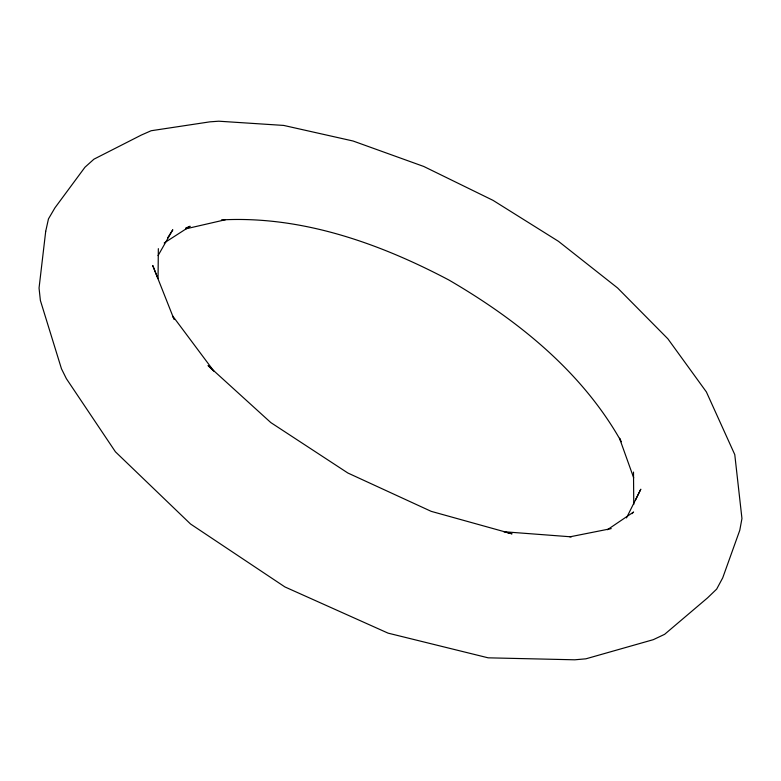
<?xml version="1.0" encoding="UTF-8"?>
<svg xmlns="http://www.w3.org/2000/svg" width="781" height="781" viewBox="0 0 781 781"><rect width="100%" height="100%" fill="white"/><g stroke="black" fill="none" stroke-linecap="round" stroke-linejoin="round"><path stroke-width="1.17" d="M158.045 278.622L158.338 248.651M635.539 499.957L640.81 489.199L626.508 517.901M158.065 255.602L172.806 229.751L167.632 237.863M631.995 513.673L633.576 512.024L607.423 529.733M164.186 242.989L190.154 226.256L185.761 227.974M186.063 228.794L225.465 219.725M569.857 536.84L611.23 528.61M221.443 219.91C301.417 215.605 379.049 243.155 448.86 279.998C517.442 319.937 582.001 371.58 621.334 441.753M571.292 536.84L503.823 531.734L512.053 533.843L431.2 511.35L347.848 473.003L270.812 422.58L208.068 365.557L213.965 371.278L172.816 316.168L174.153 319.546M620.612 440.142L619.509 438.268L633.703 477.884M173.265 317.369L152.744 265.511L157.332 277.138M633.498 472.066L633.762 504.448M45.708 231.322L39.05 288.043L40.378 300.451L61.474 368.788L66.375 378.668L115.422 451.799L190.535 524.002L284.909 586.931L388.059 633.137L488.154 657.827L574.738 659.799L585.887 658.822L653.307 639.668L664.631 634.318L707.518 597.904L716.665 589.108L722.708 577.872L739.783 530.279L741.95 518.525L734.775 454.61L706.385 391.935L667.872 338.808L617.595 287.974L558.444 241.309L493.016 200.346L423.741 166.46L353.071 141.01L283.708 125.429L218.778 121.201L209.864 121.846L151.143 130.739L141.341 135.054L93.945 159.178L84.973 167.212L54.924 207.863L48.451 218.924L45.708 231.322"/></g></svg>
